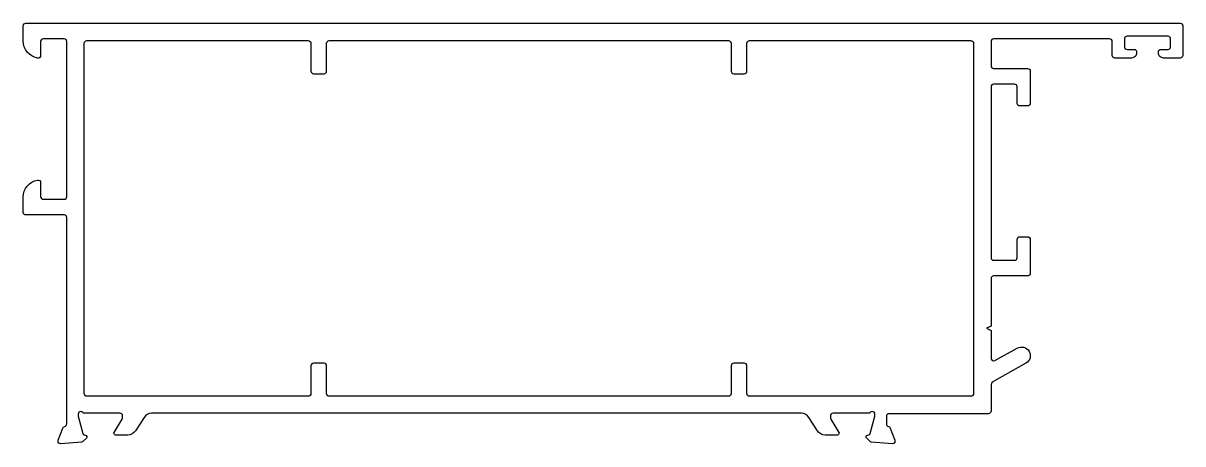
# Model space of a CAD drawing. Extents: x 757 to 890, y 405 to 454.
import ezdxf

# ---------------------------------------------------------------- set-up
doc = ezdxf.new("R2010")
doc.units = 0
doc.layers.get('0').update_dxf_attribs({"linetype": 'CONTINUOUS'})
doc.layers.add('INCE', color=11, linetype='CONTINUOUS')

msp = doc.modelspace()

# ---------------------------------------------------------------- linework, layer by layer
at = {"color": 0}
msp.add_lwpolyline([(761.43, 407.34, 0.357751), (761.67, 407.64), (761.67, 431.29, 0.414214), (761.37, 431.59), (756.97, 431.59, -0.414214), (756.67, 431.89), (756.67, 433.62, -0.363159), (758.31, 435.59, -0.467969), (758.67, 435.29), (758.67, 433.69, 0.414214), (758.97, 433.39), (761.37, 433.39, 0.414214), (761.67, 433.69), (761.67, 451.49, 0.414214), (761.37, 451.79), (758.97, 451.79, 0.414214), (758.67, 451.49), (758.67, 449.89, -0.47921), (758.31, 449.59, -0.363159), (756.67, 451.56), (756.67, 453.29, -0.414214), (756.97, 453.59), (889.37, 453.59, -0.414214), (889.67, 453.29), (889.67, 449.89, -0.414214), (889.37, 449.59), (887.47, 449.59, -0.414214), (886.87, 450.19), (886.87, 450.29, -0.414214), (887.17, 450.59), (887.97, 450.59, 0.414214), (888.27, 450.89), (888.27, 451.79, 0.414214), (887.97, 452.09), (883.27, 452.09, 0.414214), (882.97, 451.79), (882.97, 450.89, 0.414214), (883.27, 450.59), (884.07, 450.59, -0.414214), (884.37, 450.29), (884.37, 450.19, -0.414214), (883.77, 449.59), (881.87, 449.59, -0.414214), (881.57, 449.89), (881.57, 451.49, 0.414214), (881.27, 451.79), (867.97, 451.79, 0.414214), (867.67, 451.49), (867.67, 448.69, 0.414214), (867.97, 448.39), (871.87, 448.39, -0.414214), (872.17, 448.09), (872.17, 444.39, -0.414214), (871.87, 444.09), (870.97, 444.09, -0.414214), (870.67, 444.39), (870.67, 446.29, 0.414214), (870.37, 446.59), (867.97, 446.59, 0.414214), (867.67, 446.29), (867.67, 426.69, 0.414214), (867.97, 426.39), (870.37, 426.39, 0.414214), (870.67, 426.69), (870.67, 428.79, -0.414214), (870.97, 429.09), (871.87, 429.09, -0.414214), (872.17, 428.79), (872.17, 424.89, -0.414214), (871.87, 424.59), (867.97, 424.59, 0.414214), (867.67, 424.29), (867.67, 418.84), (867.17, 418.59), (867.67, 418.34), (867.67, 415.14, 0.57735), (868.12, 414.88), (870.68, 416.31, -1), (871.68, 414.58), (867.82, 412.39, 0.267949), (867.67, 412.13), (867.67, 409.09, -0.414214), (867.37, 408.79), (855.97, 408.79, 0.414214), (855.67, 408.49), (855.67, 407.63, 0.349872), (855.9, 407.34, -0.25459), (856.12, 407.15), (856.63, 405.74, -0.091642), (856.65, 405.64, -0.44007), (856.32, 405.34), (853.96, 405.54, -0.176327), (853.77, 405.63), (853.41, 405.99, -0.198912), (853.35, 406.14, -0.065543), (853.35, 406.19, -0.267949), (853.5, 406.33), (853.67, 406.37, 0.267949), (853.81, 406.52), (854.34, 408.5, 0.065543), (854.35, 408.58), (854.35, 408.74, 0.414214), (854.05, 409.04, 0.213422), (853.82, 408.94, -0.213422), (853.6, 408.84), (849.55, 408.84, 0.415222), (849.25, 408.54), (849.25, 408.32, 0.137852), (849.29, 408.16), (850.22, 406.64, -0.137852), (850.25, 406.54, -0.414214), (850.05, 406.34), (848.63, 406.34, -0.261413), (847.78, 406.82), (846.78, 408.36, 0.261413), (845.92, 408.84), (771.39, 408.84, 0.261413), (770.53, 408.36), (769.53, 406.82, -0.261413), (768.68, 406.34), (767.27, 406.34, -0.414214), (767.07, 406.54, -0.137852), (767.1, 406.64), (768.03, 408.16, 0.137852), (768.07, 408.32), (768.07, 408.54, 0.414214), (767.77, 408.84), (763.72, 408.84, -0.213422), (763.5, 408.94, 0.213422), (763.27, 409.04, 0.414214), (762.97, 408.74), (762.97, 408.58, 0.065543), (762.98, 408.5), (763.51, 406.52, 0.267949), (763.65, 406.37), (763.82, 406.33, -0.267949), (763.96, 406.19, -0.065543), (763.97, 406.14, -0.198912), (763.91, 405.99), (763.55, 405.63, -0.176327), (763.36, 405.54), (761, 405.34, -0.02182), (760.97, 405.34, -0.414214), (760.67, 405.64, -0.091642), (760.69, 405.74), (761.2, 407.15, -0.26206), (761.43, 407.34)], format="xyb", dxfattribs=at)
at = {"layer": 'INCE', "color": 0}
msp.add_lwpolyline([(791.47, 411.09), (791.47, 414.29, 0.414214), (791.17, 414.59), (789.97, 414.59, 0.414214), (789.67, 414.29), (789.67, 411.09, -0.414214), (789.37, 410.79), (763.97, 410.79, -0.414214), (763.67, 411.09), (763.67, 451.29, -0.414214), (763.97, 451.59), (789.37, 451.59, -0.414214), (789.67, 451.29), (789.67, 448.09, 0.414214), (789.97, 447.79), (791.17, 447.79, 0.414214), (791.47, 448.09), (791.47, 451.29, -0.414214), (791.77, 451.59), (837.57, 451.59, -0.414214), (837.87, 451.29), (837.87, 448.09, 0.414214), (838.17, 447.79), (839.37, 447.79, 0.414214), (839.67, 448.09), (839.67, 451.29, -0.414214), (839.97, 451.59), (865.37, 451.59, -0.414214), (865.67, 451.29), (865.67, 411.09, -0.414214), (865.37, 410.79), (839.97, 410.79, -0.414214), (839.67, 411.09), (839.67, 414.29, 0.414214), (839.37, 414.59), (838.17, 414.59, 0.414214), (837.87, 414.29), (837.87, 411.09, -0.414214), (837.57, 410.79), (791.77, 410.79, -0.414214)], format="xyb", close=True, dxfattribs=at)

doc.saveas('drawing.dxf')
